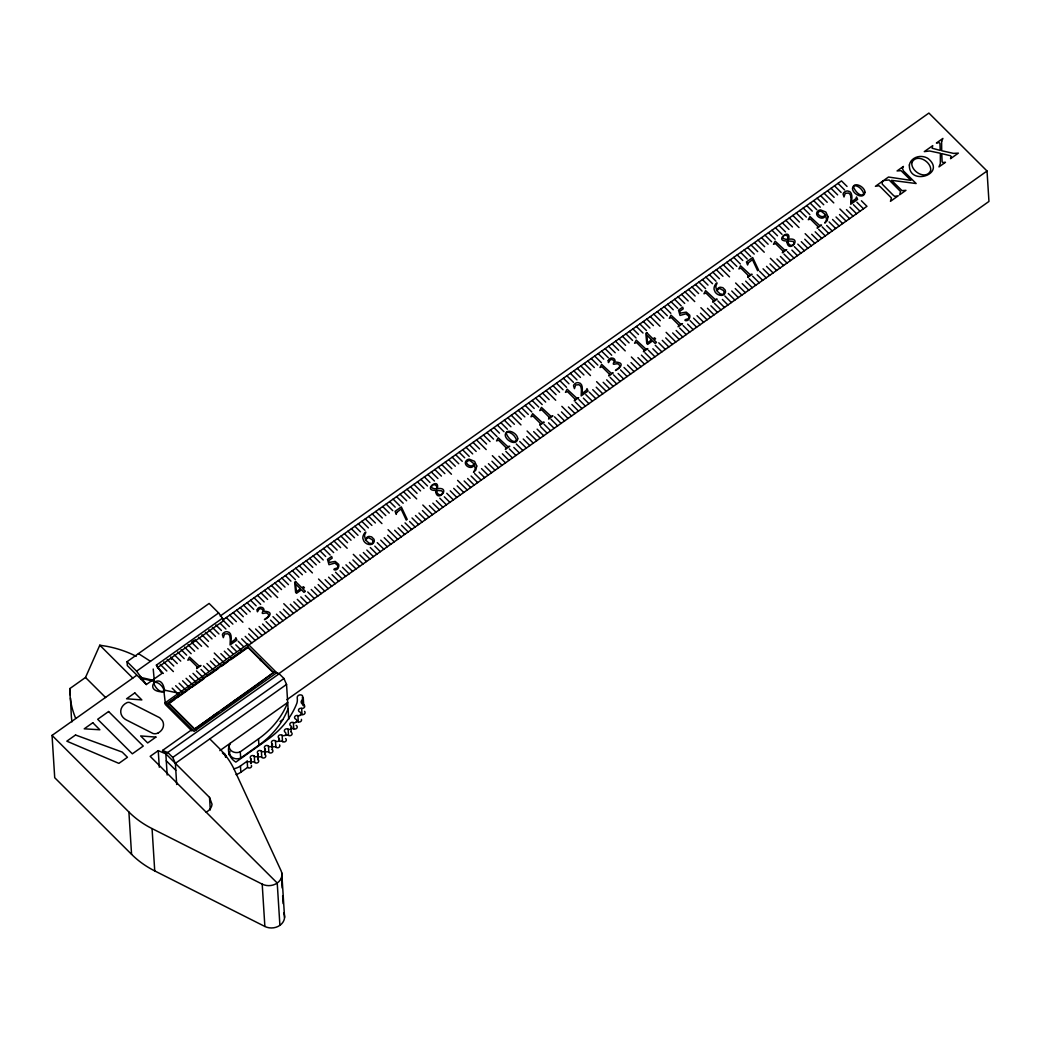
<?xml version="1.0" encoding="UTF-8"?>
<svg xmlns="http://www.w3.org/2000/svg" width="1041" height="1041" viewBox="0 0 1041 1041"><rect width="100%" height="100%" fill="white"/><g stroke="black" fill="none" stroke-linecap="round" stroke-linejoin="round"><path stroke-width="1.5" d="M70.254 694.894L69.864 688.569L85.505 677.47L99.806 645.212L106.911 646.344A101.094 84.594 -3.6 0 1 133.69 655.049L136.189 656.351M164.621 691.198C161.954 667.841 139.689 691.94 163.892 691.94L163.775 689.975L178.74 693.189L178.805 694.035M163.853 691.055C159.767 693.371 155.057 687.125 153.886 683.599A1.744 1.457 -3.6 0 1 155.005 682.154C159.143 682.336 163.125 686.618 164.088 690.456M152.402 680.215L146.326 684.536L127.314 665.576L127.067 661.686L209.124 603.442L218.636 612.941L222.475 618.211A2.707 0.885 54.6 0 1 223.125 621.074L158.362 667.047M127.067 661.686L136.592 671.172L218.636 612.941M283.738 913.074A12.908 10.8 -3.6 0 1 279.899 925.345A12.908 10.8 -3.6 0 1 264.869 926.464L154.732 870.914A95.876 80.222 -3.6 0 1 131.569 854.336L54.718 777.718L52.05 735.401L136.631 675.362M220.224 616.038L928.897 113.066L987.037 171.023L988.95 201.447L286.887 699.721M157.412 667.788A2.707 0.885 54.6 0 0 156.384 665.121L222.475 618.211M193.834 640.553L191.518 642.206L198.102 648.777M153.639 679.344L162.279 673.202L156.384 665.121M165.311 702.727L247.966 644.067L276.737 672.746L194.094 731.407L165.311 702.727L165.428 704.575L191.908 730.964M167.588 703.3L179.794 694.633M168.551 703.846L168.486 702.922L247.654 646.734L273.562 672.551L256.633 685.056M169.8 702.961L174.797 699.409M177.295 697.626L187.302 690.534M191.531 687.528L203.971 678.706M218.571 668.335L209.436 674.828L209.371 673.904M221.186 666.487L226.404 662.779M230.751 659.695L247.719 647.658L247.654 646.734M206.118 812.123A11.399 9.538 -3.6 0 0 212.026 804.251L209.527 797.406L165.844 753.853L158.245 750.639L150.177 756.352L277.231 883.028L279.899 925.345M165.935 753.801L162.552 750.431L191.674 729.767M273.562 672.551L194.42 729.207L218.662 712.005M221.147 710.248L233.574 701.426M235.318 700.19L252.273 688.14M253.588 687.216L255.318 685.98M278.35 673.995L987.037 171.023M288.747 719.24L286.548 684.431L283.946 678.511L279.183 673.774L165.844 753.853L167.172 775.011M176.697 784.511L175.369 763.352L172.754 757.432L283.946 678.511M175.369 763.352L286.548 684.431M219.833 750.626L287.693 702.467A92.909 77.737 -3.6 0 1 282.749 712.734L280.719 716.026A92.909 77.737 -3.6 0 1 258.506 738.876L240.276 751.81A7.612 6.363 -3.6 0 1 232.624 751.641A7.612 6.363 -3.6 0 1 229.189 745.955L230.048 743.378L229.319 745.018A18.79 15.719 -3.6 0 0 230.542 756.872L231.596 758.368A18.79 15.719 -3.6 0 0 235.852 762.09L267.758 739.448A92.909 77.737 -3.6 0 0 296.945 703.039L297.206 701.803A18.621 15.576 -3.6 0 0 297.206 697.821A3.084 2.589 -3.6 0 1 302.306 695.453L303.269 698.108M280.081 721.543L282.723 719.669M228.916 754.712A18.79 15.719 -3.6 0 1 229.723 751.277L229.58 752.214A7.612 6.363 -3.6 0 0 230.777 756.039L231.779 757.067A7.612 6.363 -3.6 0 0 240.679 758.069L258.897 745.135A92.909 77.737 -3.6 0 0 281.122 722.285L283.139 718.993A92.909 77.737 -3.6 0 0 288.084 708.726M233.887 768.778A15.706 13.143 -3.6 0 0 240.445 765.968L247.185 761.179A2.303 1.926 -3.6 0 0 250.4 761.361A2.303 1.926 -3.6 0 0 250.738 758.668A2.303 1.926 -3.6 0 1 251.076 755.987A2.303 1.926 -3.6 0 1 254.277 756.156A2.303 1.926 -3.6 0 0 257.491 756.326A2.303 1.926 -3.6 0 0 257.83 753.632A2.303 1.926 -3.6 0 1 258.168 750.951A2.303 1.926 -3.6 0 1 261.369 751.121A2.303 1.926 -3.6 0 0 264.57 751.29A2.303 1.926 -3.6 0 0 264.908 748.609A2.303 1.926 -3.6 0 1 265.26 745.916A2.303 1.926 -3.6 0 1 268.461 746.085A2.303 1.926 -3.6 0 0 271.662 746.254A2.303 1.926 -3.6 0 0 272 743.573A2.303 1.926 -3.6 0 1 272.274 740.88A2.303 1.926 -3.6 0 1 275.488 740.984A2.342 1.965 -3.6 0 0 278.741 740.932A2.342 1.965 -3.6 0 0 278.884 738.212A2.342 1.965 -3.6 0 1 278.871 735.493A2.342 1.965 -3.6 0 1 282.124 735.31A2.342 1.965 -3.6 0 0 285.364 735.011A2.342 1.965 -3.6 0 0 285.195 732.304A2.342 1.965 -3.6 0 1 284.883 729.598A2.342 1.965 -3.6 0 1 288.11 729.168A2.342 1.965 -3.6 0 0 291.298 728.609A2.342 1.965 -3.6 0 0 290.829 725.928A2.342 1.965 -3.6 0 1 290.218 723.261A2.342 1.965 -3.6 0 1 293.38 722.584A2.342 1.965 -3.6 0 0 296.503 721.777A2.342 1.965 -3.6 0 0 295.735 719.149A2.342 1.965 -3.6 0 1 294.824 716.559A2.342 1.965 -3.6 0 1 297.908 715.622A2.342 1.965 -3.6 0 0 300.94 714.581A2.342 1.965 -3.6 0 0 299.873 712.031A2.342 1.965 -3.6 0 1 298.676 709.52A2.342 1.965 -3.6 0 1 301.643 708.361A2.433 2.03 -3.6 0 0 304.571 707.021A2.433 2.03 -3.6 0 0 303.256 704.51A3.279 2.746 -3.6 0 1 302.879 699.513A2.303 1.926 -3.6 0 0 303.269 698.121L303.243 697.977M236.047 774.582A15.706 13.143 -3.6 0 0 240.835 772.227L247.589 767.438A2.303 1.926 -3.6 0 0 251.428 765.343M142.734 678.68L154.38 681.4L154.328 680.567L141.225 677.509L141.277 678.342M273.77 671.536L279.183 673.774M162.552 750.431L168.004 752.682L172.754 757.432M52.05 735.401L128.902 812.019A95.876 80.222 -3.6 0 0 152.064 828.597L262.202 884.134A12.908 10.8 -3.6 0 0 277.231 883.028A12.908 10.8 -3.6 0 0 281.07 870.744L234.511 770.08A95.876 80.222 -3.6 0 0 218.987 748.076L209.801 738.915M138.453 653.605L150.49 661.321M847.036 186.443L841.479 180.9L222.8 620.007L229.384 626.578M861.401 200.77L866.958 206.313L248.292 645.407L241.694 638.836M837.992 183.372L844.589 189.943M856.899 202.214L863.483 208.786M834.518 185.845L841.115 192.416M853.412 204.674L860.009 211.245M831.043 188.304L837.641 194.875M849.937 207.146L856.535 213.717M827.569 190.776L834.166 197.348M846.463 209.605L853.06 216.19M824.095 193.236L833.776 202.891M839.905 209.007L849.586 218.649M820.62 195.708L827.218 202.279M839.514 214.55L846.112 221.121M817.146 198.167L823.73 204.752M836.04 217.009L842.637 223.581M813.672 200.64L820.256 207.211M832.566 219.482L839.163 226.053M810.197 203.112L816.782 209.683M829.091 221.941L835.676 228.513M806.71 205.571L812.279 211.115M826.645 225.442L832.201 230.985M803.236 208.044L809.833 214.615M822.143 226.873L828.727 233.457M799.761 210.503L806.359 217.075M818.655 229.345L825.253 235.917M796.287 212.976L802.884 219.547M815.181 231.818L821.778 238.389M792.813 215.435L799.41 222.019M811.707 234.277L818.304 240.848M789.338 217.907L799.02 227.55M805.148 233.678L814.83 243.321M785.864 220.38L792.461 226.951M804.758 239.209L811.355 245.78M782.39 222.839L788.974 229.41M801.284 241.681L807.881 248.252M778.915 225.311L785.5 231.883M797.809 244.141L804.394 250.725M775.441 227.771L782.025 234.342M794.335 246.613L800.919 253.184M771.954 230.243L777.523 235.786M791.889 250.113L797.445 255.657M768.479 232.703L775.077 239.287M787.373 251.545L793.971 258.116M765.005 235.175L771.602 241.746M783.899 254.017L790.496 260.588M761.531 237.647L768.128 244.219M780.425 256.476L787.022 263.048M758.056 240.107L764.654 246.678M776.95 258.949L783.548 265.52M754.582 242.579L764.25 252.221M770.392 258.337L780.073 267.992M751.108 245.038L757.692 251.61M770.002 263.88L776.599 270.452M747.633 247.511L754.218 254.082M766.527 266.353L773.112 272.924M744.159 249.97L750.743 256.554M763.053 268.812L769.637 275.384M740.672 252.442L747.269 259.014M759.579 271.285L766.163 277.856M737.197 254.915L742.767 260.458M757.132 274.772L762.689 280.315M733.723 257.374L740.32 263.946M752.617 276.216L759.214 282.788M730.248 259.847L736.846 266.418M749.143 278.689L755.74 285.26M726.774 262.306L733.371 268.877M745.668 281.148L752.266 287.719M723.3 264.778L729.897 271.35M742.194 283.62L748.791 290.192M719.825 267.238L729.494 276.893M735.636 283.009L745.317 292.651M716.351 269.71L722.935 276.281M735.245 288.552L741.843 295.124M712.877 272.182L719.461 278.754M731.771 291.012L738.355 297.596M709.402 274.642L715.987 281.213M728.297 293.484L734.881 300.055M705.915 277.114L712.512 283.686M724.822 295.956L731.407 302.528M702.441 279.574L708.01 285.117M722.376 299.444L727.932 304.987M698.966 282.046L705.564 288.617M717.861 300.888L724.458 307.459M695.492 284.505L702.089 291.09M714.386 303.347L720.984 309.919M692.018 286.978L698.615 293.549M710.912 305.82L717.509 312.391M688.543 289.45L695.141 296.021M707.438 308.279L714.035 314.863M685.069 291.909L694.737 301.565M700.879 307.681L710.561 317.323M681.595 294.382L688.179 300.953M700.489 313.224L707.073 319.795M678.12 296.841L684.705 303.412M697.015 315.683L703.599 322.255M674.633 299.314L681.23 305.885M693.54 318.156L700.125 324.727M671.159 301.786L677.756 308.357M690.066 320.615L696.65 327.186M667.684 304.245L673.254 309.789M687.62 324.115L693.176 329.659M664.21 306.718L670.807 313.289M683.104 325.547L689.702 332.131M660.736 309.177L667.333 315.748M679.63 328.019L686.227 334.59M657.261 311.649L663.859 318.221M676.156 330.491L682.753 337.063M653.787 314.109L660.371 320.693M672.681 332.951L679.279 339.522M650.313 316.581L659.981 326.223M666.123 332.352L675.804 341.995M646.838 319.053L653.423 325.625M665.733 337.883L672.317 344.454M643.364 321.513L649.948 328.084M662.258 340.355L668.842 346.926M639.877 323.985L646.474 330.557M658.784 342.814L665.368 349.399M636.402 326.445L643 333.016M655.296 345.287L661.894 351.858M632.928 328.917L638.497 334.46M652.863 348.787L658.419 354.33M629.454 331.376L636.051 337.961M648.348 350.218L654.945 356.79M625.979 333.849L632.577 340.42M644.873 352.691L651.471 359.262M622.505 336.321L629.102 342.892M641.399 355.15L647.996 361.721M619.031 338.78L625.615 345.352M637.925 357.623L644.522 364.194M615.556 341.253L625.225 350.895M631.366 357.011L641.035 366.666M612.082 343.712L618.666 350.283M630.976 362.554L637.56 369.126M608.595 346.185L615.192 352.756M627.502 365.027L634.086 371.598M605.12 348.644L611.718 355.228M624.027 367.486L630.612 374.057M601.646 351.116L608.243 357.688M620.54 369.958L627.137 376.53M598.172 353.589L603.741 359.132M618.107 373.446L623.663 378.989M594.697 356.048L601.295 362.619M613.591 374.89L620.189 381.461M591.223 358.52L597.82 365.092M610.117 377.349L616.714 383.934M587.749 360.98L594.333 367.551M606.643 379.822L613.24 386.393M584.274 363.452L590.859 370.023M603.168 382.294L609.766 388.866M580.8 365.911L590.468 375.567M596.61 381.683L606.278 391.325M577.326 368.384L583.91 374.955M596.22 387.226L602.804 393.797M573.838 370.856L580.436 377.428M592.745 389.685L599.33 396.257M570.364 373.316L576.961 379.887M589.258 392.158L595.855 398.729M566.89 375.788L573.487 382.359M585.784 394.617L592.381 401.201M563.415 378.247L568.972 383.791M583.35 398.117L588.907 403.661M559.941 380.72L566.538 387.291M578.835 399.562L585.432 406.133M556.467 383.179L563.064 389.763M575.361 402.021L581.958 408.593M552.992 385.651L559.577 392.223M571.886 404.494L578.484 411.065M549.518 388.124L556.102 394.695M568.412 406.953L574.996 413.537M546.044 390.583L555.712 400.238M561.854 406.354L571.522 415.997M542.556 393.056L549.154 399.627M561.463 411.898L568.048 418.469M539.082 395.515L545.679 402.086M557.976 414.357L564.573 420.928M535.608 397.987L542.205 404.559M554.502 416.829L561.099 423.401M532.133 400.447L538.731 407.031M551.027 419.289L557.625 425.86M528.659 402.919L534.215 408.462M548.581 422.789L554.15 428.332M525.185 405.391L531.782 411.963M544.079 424.221L550.676 430.805M521.71 407.851L528.294 414.422M540.604 426.693L547.202 433.264M518.236 410.323L524.82 416.894M537.13 429.165L543.727 435.737M514.761 412.783L521.346 419.354M533.656 431.625L540.24 438.196M511.274 415.255L520.955 424.897M527.097 431.013L536.766 440.668M507.8 417.727L514.397 424.299M526.707 436.556L533.291 443.128M504.325 420.187L510.923 426.758M523.22 439.029L529.817 445.6M500.851 422.659L507.448 429.23M519.745 441.488L526.343 448.072M497.377 425.118L503.974 431.69M516.271 443.96L522.868 450.532M493.902 427.591L499.459 433.134M513.825 447.461L519.394 453.004M490.428 430.05L497.025 436.634M509.322 448.892L515.92 455.464M486.954 432.522L493.538 439.094M505.848 451.365L512.445 457.936M483.479 434.995L490.064 441.566M502.374 453.824L508.958 460.395M480.005 437.454L486.589 444.026M498.899 456.296L505.484 462.868M476.518 439.927L486.199 449.569M492.341 455.685L502.009 465.34M473.043 442.386L479.641 448.957M491.938 461.228L498.535 467.799M469.569 444.858L476.166 451.43M488.463 463.7L495.061 470.272M466.095 447.318L472.692 453.902M484.989 466.16L491.586 472.731M462.62 449.79L469.218 456.361M481.515 468.632L488.112 475.203M459.146 452.262L464.702 457.806M479.068 472.12L484.638 477.663M455.672 454.722L462.256 461.293M474.566 473.564L481.163 480.135M452.197 457.194L458.782 463.765M471.092 476.023L477.689 482.608M448.723 459.654L455.307 466.225M467.617 478.496L474.202 485.067M445.236 462.126L451.833 468.697M464.143 480.968L470.727 487.539M441.761 464.585L451.443 474.241M457.585 480.356L467.253 489.999M438.287 467.058L444.884 473.629M457.181 485.9L463.779 492.471M434.813 469.53L441.41 476.101M453.707 488.359L460.304 494.93M431.338 471.989L437.936 478.561M450.233 490.832L456.83 497.403M427.864 474.462L434.461 481.033M446.758 493.291L453.355 499.875M424.39 476.921L429.946 482.464M444.312 496.791L449.881 502.335M420.915 479.394L427.5 485.965M439.809 498.236L446.407 504.807M417.441 481.853L424.025 488.437M436.335 500.695L442.919 507.266M413.967 484.325L420.551 490.897M432.861 503.167L439.445 509.739M410.479 486.798L417.077 493.369M429.386 505.627L435.971 512.198M407.005 489.257L416.686 498.899M422.828 505.028L432.496 514.67M403.531 491.729L410.128 498.301M422.425 510.558L429.022 517.143M400.056 494.189L406.654 500.76M418.95 513.031L425.548 519.602M396.582 496.661L403.179 503.232M415.476 515.503L422.073 522.075M393.108 499.12L399.705 505.705M412.002 517.963L418.599 524.534M389.633 501.593L395.19 507.136M409.555 521.463L415.125 527.006M386.159 504.065L392.743 510.637M405.053 522.894L411.65 529.466M382.685 506.525L389.269 513.096M401.579 525.367L408.163 531.938M379.197 508.997L385.795 515.568M398.104 527.839L404.689 534.41M375.723 511.456L382.32 518.028M394.63 530.298L401.214 536.87M372.249 513.929L381.93 523.571M388.072 529.687L397.74 539.342M368.774 516.388L375.372 522.972M387.668 535.23L394.266 541.801M365.3 518.86L371.897 525.432M384.194 537.703L390.791 544.274M361.826 521.333L368.423 527.904M380.72 540.162L387.317 546.746M358.351 523.792L364.949 530.363M377.245 542.634L383.843 549.206M354.877 526.265L360.433 531.808M374.799 546.135L380.368 551.678M351.403 528.724L357.987 535.295M370.297 547.566L376.881 554.137M347.928 531.196L354.513 537.768M366.822 550.038L373.407 556.61M344.441 533.656L351.038 540.24M363.348 552.498L369.932 559.069M340.967 536.128L347.564 542.699M359.861 554.97L366.458 561.541M337.492 538.6L347.174 548.243M353.302 554.359L362.984 564.014M334.018 541.06L340.615 547.631M352.912 559.902L359.509 566.473M330.544 543.532L337.141 550.103M349.438 562.374L356.035 568.946M327.069 545.991L333.667 552.576M345.963 564.834L352.561 571.405M323.595 548.464L330.179 555.035M342.489 567.306L349.086 573.877M320.121 550.936L325.677 556.48M340.043 570.793L345.612 576.337M316.646 553.396L323.231 559.967M335.54 572.238L342.125 578.809M313.159 555.868L319.756 562.439M332.066 574.697L338.65 581.281M309.684 558.327L316.282 564.899M328.592 577.169L335.176 583.741M306.21 560.8L312.807 567.371M325.104 579.642L331.702 586.213M302.736 563.259L312.417 572.914M318.546 579.03L328.227 588.672M299.261 565.731L305.859 572.303M318.156 584.574L324.753 591.145M295.787 568.204L302.384 574.775M314.681 587.033L321.279 593.604M292.313 570.663L298.91 577.235M311.207 589.505L317.804 596.077M288.838 573.136L295.423 579.707M307.733 591.965L314.33 598.549M285.364 575.595L290.92 581.138M305.286 595.465L310.843 601.008M281.89 578.067L288.474 584.639M300.784 596.909L307.368 603.481M278.402 580.527L285 587.111M297.31 599.369L303.894 605.94M274.928 582.999L281.525 589.57M293.822 601.841L300.42 608.412M271.454 585.471L278.051 592.043M290.348 604.3L296.945 610.872M267.979 587.931L277.661 597.573M283.79 603.702L293.471 613.344M264.505 590.403L271.102 596.974M283.399 609.232L289.997 615.817M261.031 592.863L267.628 599.434M279.925 611.705L286.522 618.276M257.556 595.335L264.141 601.906M276.451 614.177L283.048 620.748M254.082 597.794L260.666 604.379M272.976 616.636L279.574 623.208M250.608 600.267L256.164 605.81M270.53 620.137L276.086 625.68M247.12 602.739L253.718 609.31M266.028 621.568L272.612 628.139M243.646 605.198L250.243 611.77M262.553 624.04L269.138 630.612M240.172 607.671L246.769 614.242M259.066 626.5L265.663 633.084M236.697 610.13L243.295 616.701M255.592 628.972L262.189 635.544M233.223 612.602L242.904 622.245M249.033 628.361L258.715 638.016M229.749 615.062L236.346 621.646M248.643 633.904L255.24 640.475M226.274 617.534L232.872 624.106M245.169 636.376L251.766 642.948M273.601 673.02L247.693 647.19L168.512 703.378L194.42 729.207M220.419 623.559L225.91 629.037M238.22 641.308L243.711 646.786M215.851 624.938L221.408 630.482M235.773 644.808L241.33 650.352M212.364 627.398L218.961 633.969M231.271 646.24L236.762 651.718M208.89 629.87L215.487 636.441M227.784 648.712L233.288 654.19M205.415 632.329L212.013 638.914M224.309 651.172L230.907 657.743M201.941 634.802L208.538 641.373M220.835 653.644L226.326 659.122M198.467 637.274L208.148 646.916M214.277 653.032L223.958 662.688M194.992 639.734L201.59 646.305M213.886 658.576L220.484 665.147M210.412 661.048L215.903 666.513M188.044 644.665L194.628 651.237M206.938 663.507L213.522 670.079M184.569 647.138L191.154 653.709M203.463 665.98L208.955 671.458M181.082 649.597L186.651 655.153M201.017 669.467L206.573 675.01M177.608 652.069L184.205 658.641M196.515 670.911L203.099 677.483M174.133 654.542L180.731 661.113M193.027 673.371L199.625 679.955M170.659 657.001L177.256 663.572M189.553 675.843L196.15 682.415M167.185 659.474L173.782 666.045M186.079 678.316L192.676 684.887M163.71 661.933L173.392 671.588M182.604 680.775L189.202 687.346M160.236 664.405L166.833 670.977M179.13 683.247L185.727 689.819M157.855 667.971L163.346 673.449M175.656 685.707L182.253 692.278M160.184 671.12L162.279 673.202M172.181 688.179L177.673 693.657M168.486 702.922L195.825 730.17M99.806 645.212L132.793 678.094M85.505 677.47L105.609 697.522M166.274 760.802L175.799 770.301M136.592 671.172L146.326 684.536M163.775 689.975L165.402 704.067M153.222 669.038L154.38 681.4M303.269 698.121L303.673 704.38A2.303 1.926 -3.6 0 1 303.438 705.538M302.879 699.513L303.269 705.759M302.411 697.015L302.71 701.712M301.643 708.361L302.033 714.62A2.342 1.965 -3.6 0 0 300.276 714.699M297.908 715.622L298.299 721.881A2.342 1.965 -3.6 0 0 296.008 722.064M293.38 722.584L293.77 728.843A2.342 1.965 -3.6 0 0 290.999 729.129M290.933 727.49L291.233 732.187A2.342 1.965 -3.6 0 1 290.79 731.849M288.11 729.168L288.5 735.427A2.342 1.965 -3.6 0 0 285.702 735.493M282.124 735.31L282.514 741.569A2.342 1.965 -3.6 0 0 285.755 741.27A2.342 1.965 -3.6 0 0 285.585 738.55M278.884 738.212L279.079 741.348M275.488 740.984L275.878 747.243A2.303 1.926 -3.6 0 0 272.274 747.516M281.76 872.905L284.57 917.459M281.564 878.591L282.15 887.986M282.645 895.833L283.139 903.666M272 743.573L272.404 749.832A2.303 1.926 -3.6 0 1 272.065 752.513A2.303 1.926 -3.6 0 1 268.851 752.344A2.303 1.926 -3.6 0 0 264.961 752.981M268.461 746.085L268.851 752.344M261.33 660.358L261.382 661.282M259.899 658.927L259.951 659.851M264.908 748.609L265.312 754.868A2.303 1.926 -3.6 0 1 264.974 757.549A2.303 1.926 -3.6 0 1 261.759 757.38A2.303 1.926 -3.6 0 0 258.558 757.21A2.303 1.926 -3.6 0 0 258.22 759.891A2.303 1.926 -3.6 0 1 257.882 762.585A2.303 1.926 -3.6 0 1 254.668 762.415A2.303 1.926 -3.6 0 0 250.647 763.534M261.369 751.121L261.759 757.38M255.292 685.525L255.357 686.448M258.506 738.876L258.897 745.135M257.83 753.632L258.22 759.891M253.562 686.761L253.614 687.685M254.277 756.156L254.668 762.415M262.202 884.134L264.869 926.464M250.738 758.668L251.024 763.365M247.185 761.179L247.589 767.438M240.276 751.81L240.679 758.069M240.445 765.968L240.835 772.227M235.279 699.721L235.344 700.645M233.548 700.957L233.6 701.881M229.384 659.695L227.706 661.855L227.654 660.931M214.407 714.542L214.459 715.466M207.64 675.128L207.693 676.051M209.527 797.406L210.308 809.95M190.23 687.489L188.551 689.636L188.499 688.713M171.388 658.576L171.44 659.421M158.245 750.639L159.299 767.256M152.064 828.597L154.732 870.914M128.902 812.019L131.569 854.336M70.45 698.056L71.322 715.818A101.094 84.594 -3.6 0 0 71.972 721.855M75.694 718.316A101.094 84.594 -3.6 0 1 69.864 688.569M140.431 676.442A2.707 0.885 54.6 0 1 141.082 679.305M304.597 711.367A2.433 2.03 -3.6 0 1 302.033 714.62M272.404 749.832A2.303 1.926 -3.6 0 1 272.078 749.416M279.613 744.875A2.342 1.965 -3.6 0 1 275.878 747.243M279.73 741.426A2.342 1.965 -3.6 0 1 282.514 741.569M291.948 732.955A2.342 1.965 -3.6 0 1 288.5 735.427M296.138 725.408A2.342 1.965 -3.6 0 1 296.906 728.036A2.342 1.965 -3.6 0 1 293.77 728.843M301.422 719.37A2.342 1.965 -3.6 0 1 298.299 721.881M223.347 754.022A3.617 3.019 -3.6 0 1 225.676 757.106M222.358 752.903A3.617 3.019 -3.6 0 1 225.403 756.911M265.312 754.868A2.303 1.926 -3.6 0 1 265 754.439M338 565.718L337.87 566.838A3.045 2.55 -3.6 0 1 336.855 568.152C329.711 569.44 337.583 572.043 338.598 566.955A5.921 4.958 -3.6 0 0 338.637 564.365L335.202 561.398L329.216 562.426L328.696 560.605L332.183 558.119L331.65 556.454L327.499 559.407L328.982 564.69L334.929 563.09L338 565.718M689.025 316.438L688.908 317.557A3.045 2.55 -3.6 0 1 687.893 318.884C680.749 320.173 688.622 322.775 689.636 317.674A5.921 4.958 -3.6 0 0 689.663 315.085L686.24 312.131L680.241 313.146L679.721 311.324L683.221 308.852L682.688 307.173L678.524 310.127L680.02 315.423L685.954 313.822L689.025 316.438M230.347 637.977L230.061 644.965L236.919 640.098L235.891 637.678L235.097 639.473L230.816 642.596C231.297 639.083 232.299 632.004 227.042 631.692A4.112 3.448 -3.6 0 0 224.661 632.186L223.347 633.11A3.865 3.227 -3.6 0 0 222.423 634.893L223.321 637.665L224.557 634.021L227.94 633.761L229.475 635.14L230.347 637.977M581.464 388.931L581.177 395.918L588.035 391.052L587.007 388.631L586.213 390.427L581.945 393.563C582.413 390.05 583.415 382.958 578.158 382.646A4.112 3.448 -3.6 0 0 575.777 383.14L574.463 384.077A3.865 3.227 -3.6 0 0 573.539 385.847L574.437 388.631L575.673 384.975L579.056 384.715L580.592 386.094L581.464 388.931M851.018 197.269L850.744 204.257L857.602 199.391L856.561 196.97L855.78 198.766L851.499 201.902C851.967 198.389 852.982 191.297 847.725 190.984A4.112 3.448 -3.6 0 0 845.344 191.479L844.017 192.416A3.865 3.227 -3.6 0 0 843.093 194.186L844.004 196.97L845.24 193.314L848.623 193.053L850.159 194.433L851.018 197.269M476.739 466.017L475.867 469.972L473.499 472.38L475.269 468.984L474.28 464.312C472.484 471.456 461.189 464.702 466.915 460.018A3.904 3.266 -3.6 0 1 469.387 459.211L474.579 461.345L476.739 466.017M517.741 438.821C516.544 446.511 505.158 440.434 505.223 434.826C506.42 427.2 517.741 433.264 517.741 438.821M828.037 216.736L827.166 220.692L824.797 223.086L826.554 219.703L825.565 215.032C823.782 222.175 812.474 215.409 818.213 210.737A3.904 3.266 -3.6 0 1 820.672 209.931L825.864 212.052L828.037 216.736M864.993 192.364C863.809 200.054 852.423 193.977 852.475 188.369C853.672 180.744 864.993 186.807 864.993 192.364M364.402 535.269L365.43 539.576L367.2 537.117A3.383 2.837 -3.6 0 1 369.256 536.414L371.624 536.883L373.901 539.147A5.921 4.945 -3.6 0 1 374.226 541.593C372.457 547.045 364.311 544.287 363.27 539.641C360.837 535.412 368.995 527.566 364.402 535.269M715.609 286.08L716.637 290.374L718.407 287.928A3.383 2.837 -3.6 0 1 720.463 287.225L722.831 287.68L725.109 289.958A5.921 4.945 -3.6 0 1 725.434 292.391C723.664 297.856 715.518 295.084 714.477 290.452C712.044 286.223 720.203 278.376 715.609 286.08M909.366 164.985C908.663 186.417 946.776 174.368 928.338 158.726A11.724 9.811 -3.6 0 0 921.936 156.501C916.496 155.916 910.355 159.312 909.366 164.985M941.611 141.55L941.702 150.737L953.478 153.378L958.371 153.131L950.537 158.7L951.305 156.697L950.433 155.734L941.767 153.626L942.118 161.745L942.86 162.539L945.462 162.292L938.982 166.898L940.335 163.502L940.374 153.261L929.626 150.984L924.291 151.622L932.736 145.636L932.124 148.225L940.218 150.411L939.958 143.424L939.06 142.591L936.419 143.02L942.899 138.427L941.611 141.55M435.711 491.886C437.74 503.219 451.677 486.537 437.337 488.671C440.044 476.101 421.436 490.988 436.062 490.402L435.711 491.886M787.022 242.449C789.052 253.783 802.988 237.101 788.649 239.235C791.355 226.665 772.734 241.551 787.373 240.965L787.022 242.449M257.192 609.792C257.27 615.634 258.025 606.656 261.629 609.037A3.292 2.759 -3.6 0 1 263.139 610.833C259.769 616.793 266.717 610.091 268.578 614.763L268.422 616.623C254.954 625.68 281.421 611.848 263.776 611.236C265.455 606.695 258.129 605.693 257.192 609.792M608.243 360.602C608.308 366.445 609.076 357.466 612.681 359.848A3.292 2.759 -3.6 0 1 614.19 361.643C610.807 367.59 617.768 360.889 619.629 365.56L619.46 367.434C606.005 376.491 632.473 362.658 614.828 362.034C616.506 357.505 609.167 356.503 608.243 360.602M436.739 490.376L437.116 492.992L438.651 494.41A2.824 2.355 -3.6 0 0 440.304 494.735A2.576 2.16 -3.6 0 0 441.826 494.176L442.88 492.705L441.826 490.845L436.739 490.376M788.05 240.939L788.427 243.555L789.963 244.973A2.824 2.355 -3.6 0 0 791.615 245.299A2.576 2.16 -3.6 0 0 793.138 244.739L794.192 243.269L793.138 241.408L788.05 240.939M197.387 666.995L196.645 668.647L201.004 665.537L198.948 665.837L189.488 657.04L187.796 660.176L189.839 659.474L197.387 666.995M506.121 447.734L505.366 449.374L509.739 446.277L507.67 446.576L498.21 437.767L496.531 440.903L498.574 440.2L506.121 447.734M540.565 423.609L539.811 425.249L544.183 422.152L542.114 422.451L532.654 413.641L530.975 416.777L533.018 416.075L540.565 423.609M549.336 417.376L548.594 419.029L552.953 415.919L550.884 416.218L541.437 407.408L539.745 410.557L541.788 409.842L549.336 417.376M575.035 399.158L574.294 400.811L578.666 397.701L576.597 398L567.137 389.191L565.445 392.34L567.501 391.637L575.035 399.158M609.584 374.331L608.842 375.97L613.201 372.873L611.132 373.172L601.685 364.363L599.993 367.499L602.036 366.796L609.584 374.331M644.158 350.088L643.416 351.728L647.788 348.631L645.719 348.93L636.259 340.121L634.568 343.257L636.624 342.554L644.158 350.088M678.888 325.104L678.133 326.757L682.506 323.647L680.437 323.946L670.977 315.137L669.298 318.286L671.341 317.583L678.888 325.104M713.54 300.589L712.786 302.241L717.158 299.131L715.089 299.431L705.629 290.621L703.95 293.77L705.993 293.055L713.54 300.589M748.479 275.735L747.737 277.374L752.109 274.277L750.04 274.577L740.58 265.767L738.889 268.903L740.945 268.201L748.479 275.735M783.066 251.141L782.325 252.781L786.697 249.684L784.628 249.983L775.168 241.174L773.476 244.31L775.532 243.607L783.066 251.141M817.901 226.535L817.159 228.174L821.531 225.077L819.462 225.376L810.002 216.567L808.31 219.703L810.366 219L817.901 226.535M911.825 162.708C910.771 171.544 926.334 180.627 930.693 170.438C931.669 161.68 916.34 152.741 911.825 162.708M436.817 487.409L436.66 488.684L434.292 488.723L431.989 487.917L431.56 486.55C432.262 483.545 437.142 484.351 436.817 487.409M788.128 237.973L787.972 239.248L785.604 239.287L783.287 238.48L782.871 237.114C783.574 234.108 788.453 234.915 788.128 237.973M373.277 541.762L371.858 543.61L368.956 543.09L365.794 540.188L366.992 538.314A2.212 1.848 -3.6 0 1 368.826 537.859L372.21 539.693L373.277 541.762M724.484 292.56L723.066 294.421L720.164 293.9L717.002 290.999L718.199 289.125A2.212 1.848 -3.6 0 1 720.034 288.669L723.417 290.504L724.484 292.56M466.615 461.267C465.548 464.976 472.848 468.333 473.889 463.7L469.764 460.382L466.615 461.267M817.901 211.974C816.834 215.695 824.147 219.052 825.175 214.407L821.063 211.102L817.901 211.974M902.339 168.148L903.445 170.867L916.132 183.528L891.499 180.327L901.987 190.62L905.956 190.334L899.606 194.836L900.543 191.492L889.105 179.963L883.536 180.548L888.493 177.035L910.94 180.366L901.038 170.659L897.069 170.945L903.419 166.43L902.339 168.148M396.712 512.458L396.244 514.371L395.086 511.326L401.319 506.902L407.213 519.407L406.263 520.084L401.097 509.023L396.712 512.458M748.063 263.087L747.594 265L746.436 261.955L752.669 257.53L758.564 270.035L757.614 270.712L752.448 259.651L748.063 263.087M882.156 182.461L882.248 184.127L892.996 194.979L894.674 196.359L898.292 195.773L890.458 201.329L891.434 197.972L880.686 187.12L878.994 185.74L875.403 186.313L883.236 180.77L882.156 182.461M516.583 440.369C513.265 444.325 507.305 436.921 506.381 433.511A1.744 1.457 -3.6 0 1 507.501 432.067C511.638 432.236 515.62 436.53 516.583 440.369M863.835 193.899C860.517 197.868 854.557 190.464 853.633 187.042A1.744 1.457 -3.6 0 1 854.752 185.61C858.903 185.779 862.872 190.074 863.835 193.899M75.525 734.998L66.819 741.179L118.882 763.378L127.444 757.288L122.2 752.07L75.525 734.998M92.792 722.74L84.23 728.817L99.858 729.78L92.792 722.74M108.602 711.523L97.672 719.279L132.337 753.827L143.255 746.072L108.602 711.523M134.809 692.916L126.573 698.771L141.836 699.916L134.809 692.916M295.605 581.581L294.655 582.257L295.618 592.407L296.516 593.305L301.435 589.818L303.972 592.342L305.377 591.34L302.853 588.816L304.414 587.71L303.412 586.708L301.851 587.814L295.605 581.581M646.76 332.678L645.81 333.341L646.773 343.491L647.671 344.389L652.59 340.901L655.127 343.426L656.533 342.424L654.008 339.9L655.57 338.793L654.568 337.791L653.006 338.898L646.76 332.678M300.433 588.816L296.36 591.704L295.683 584.079L300.433 588.816M651.588 339.9L647.515 342.801L646.838 335.163L651.588 339.9M155.903 737.093L147.666 742.949L140.639 735.935L155.903 737.093M158.323 732.851L157.087 733.398A6.103 5.114 -3.6 0 1 153.027 733.502L126.299 719.917A11.945 9.994 -3.6 0 1 126.69 702.792L127.366 702.519A3.565 2.98 -3.6 0 1 129.878 702.571L159.715 717.743L162.253 720.45A11.36 9.512 -3.6 0 1 163.125 727.243A11.334 9.486 -3.6 0 1 158.323 732.851"/></g></svg>
